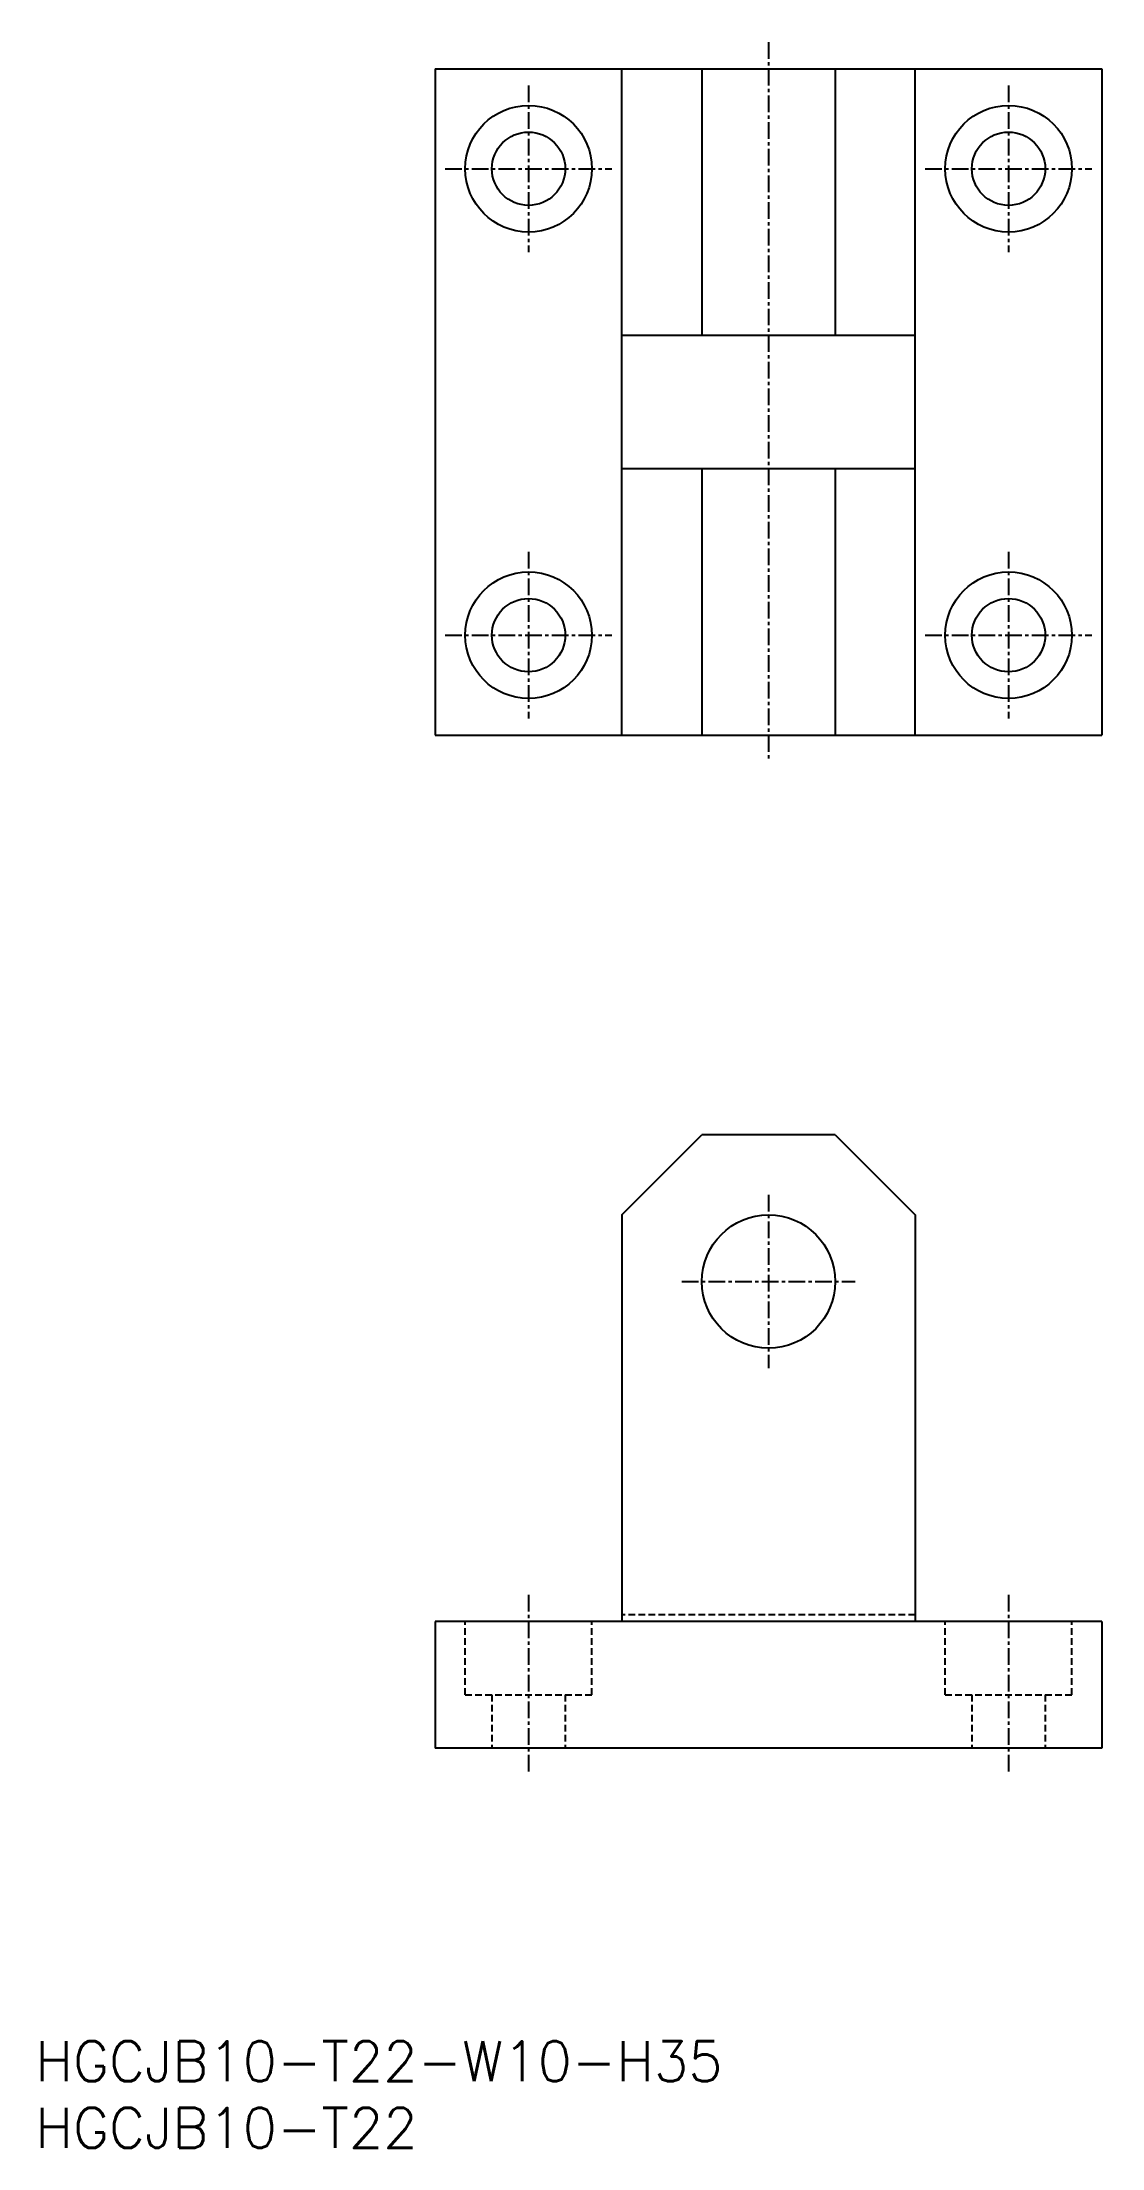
# Model space of a CAD drawing. Extents: x 1 to 80, y 0 to 158.
import ezdxf

# ---------------------------------------------------------------- set-up
doc = ezdxf.new("R2010")
doc.units = 0
doc.linetypes.add('CENTER', pattern=[2, 1.25, -0.25, 0.25, -0.25])
doc.linetypes.add('DASHED', pattern=[0.75, 0.5, -0.25])
doc.layers.get('0').update_dxf_attribs({"linetype": 'CONTINUOUS'})
doc.layers.add('CENTER', color=1, linetype='CENTER')
doc.styles.get("Standard").update_dxf_attribs({"font": 'txt.shx'})

# ---------------------------------------------------------------- blocks, each defined once
blk = doc.blocks.new('*U14')
at = {"color": 7, "linetype": 'CONTINUOUS'}
blk.add_text('HGCJB10-T22', height=3, dxfattribs=at).set_placement((0, 0))
blk = doc.blocks.new('*U15')
at = {"color": 7, "linetype": 'CONTINUOUS'}
blk.add_text('HGCJB10-T22-W10-H35', height=3, dxfattribs=at).set_placement((0, 5))

msp = doc.modelspace()

# ---------------------------------------------------------------- linework, layer by layer
at = {"color": 7, "linetype": 'CONTINUOUS'}
for p, q in [((30, 156), (30, 106)), ((30, 156), (80, 156)), ((44, 106), (44, 156)), ((50, 156), (50, 136)), ((60, 156), (60, 136)), ((66, 106), (66, 156)), ((80, 156), (80, 106)), ((44, 136), (66, 136)), ((44, 126), (66, 126)), ((50, 126), (50, 106)), ((60, 126), (60, 106)), ((30, 106), (80, 106)), ((44, 70), (50, 76)), ((60, 76), (50, 76)), ((60, 76), (66, 70)), ((44, 70), (44, 39.5)), ((66, 70), (66, 39.5)), ((30, 39.5), (30, 30)), ((80, 39.5), (30, 39.5)), ((80, 39.5), (80, 30)), ((80, 30), (30, 30))]:
    msp.add_line(p, q, dxfattribs=at)
at = {"color": 3, "linetype": 'DASHED'}
for p, q in [((50, 156), (50, 136)), ((60, 156), (60, 136)), ((50, 126), (50, 106)), ((60, 126), (60, 106)), ((66, 40), (44, 40)), ((32.25, 34), (32.25, 39.5)), ((41.75, 34), (41.75, 39.5)), ((68.25, 34), (68.25, 39.5)), ((77.75, 34), (77.75, 39.5)), ((32.25, 34), (41.75, 34)), ((34.25, 34), (34.25, 30)), ((39.75, 34), (39.75, 30)), ((68.25, 34), (77.75, 34)), ((70.25, 34), (70.25, 30)), ((75.75, 34), (75.75, 30))]:
    msp.add_line(p, q, dxfattribs=at)
at = {"color": 7, "linetype": 'CONTINUOUS'}
for centre, radius in [((37, 148.5), 4.75), ((73, 148.5), 4.75), ((37, 148.5), 2.75), ((73, 148.5), 2.75), ((37, 113.5), 4.75), ((73, 113.5), 4.75), ((37, 113.5), 2.75), ((73, 113.5), 2.75), ((55, 65), 5)]:
    msp.add_circle(centre, radius, dxfattribs=at)
at = {"layer": 'CENTER', "color": 1, "linetype": 'CENTER'}
for p, q in [((55, 158), (55, 104)), ((37, 154.75), (37, 142.25)), ((73, 154.75), (73, 142.25)), ((30.75, 148.5), (43.25, 148.5)), ((66.75, 148.5), (79.25, 148.5)), ((37, 119.75), (37, 107.25)), ((73, 119.75), (73, 107.25)), ((30.75, 113.5), (43.25, 113.5)), ((66.75, 113.5), (79.25, 113.5)), ((55, 71.5), (55, 58.5)), ((48.5, 65), (61.5, 65)), ((37, 41.5), (37, 28)), ((73, 41.5), (73, 28))]:
    msp.add_line(p, q, dxfattribs=at)

# ---------------------------------------------------------------- block references
at = {"color": 7, "linetype": 'CONTINUOUS'}
for name in ['*U15', '*U14']:
    msp.add_blockref(name, (0, 0), dxfattribs=at)

doc.saveas('drawing.dxf')
